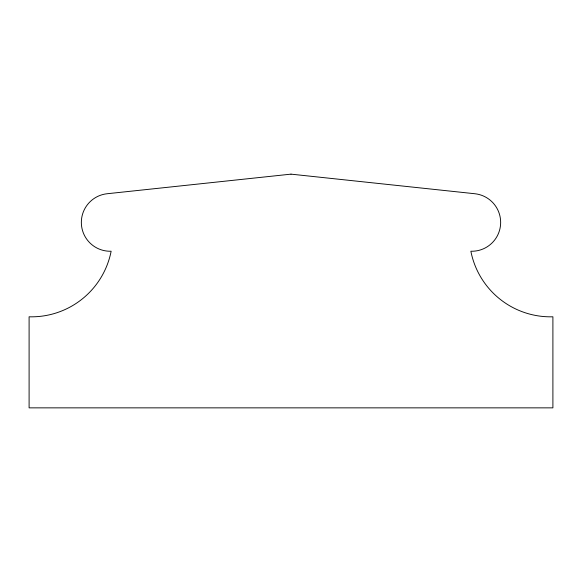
<?xml version="1.0" encoding="UTF-8"?>
<svg xmlns="http://www.w3.org/2000/svg" width="582" height="582" viewBox="0 0 582 582"><rect width="100%" height="100%" fill="white"/><g stroke="black" fill="none" stroke-linecap="round" stroke-linejoin="round"><path stroke-width="0.87" d="M291 174.142L107.124 193.741A28.838 28.838 0 0 0 81.415 224.419A28.838 28.838 0 0 0 111.133 251.235A81.225 81.225 0 0 1 29.1 316.797L29.1 407.858L552.9 407.858L552.9 316.797A81.225 81.225 0 0 1 470.867 251.235A28.838 28.838 0 0 0 500.585 224.419A28.838 28.838 0 0 0 474.876 193.741L291 174.142"/></g></svg>
